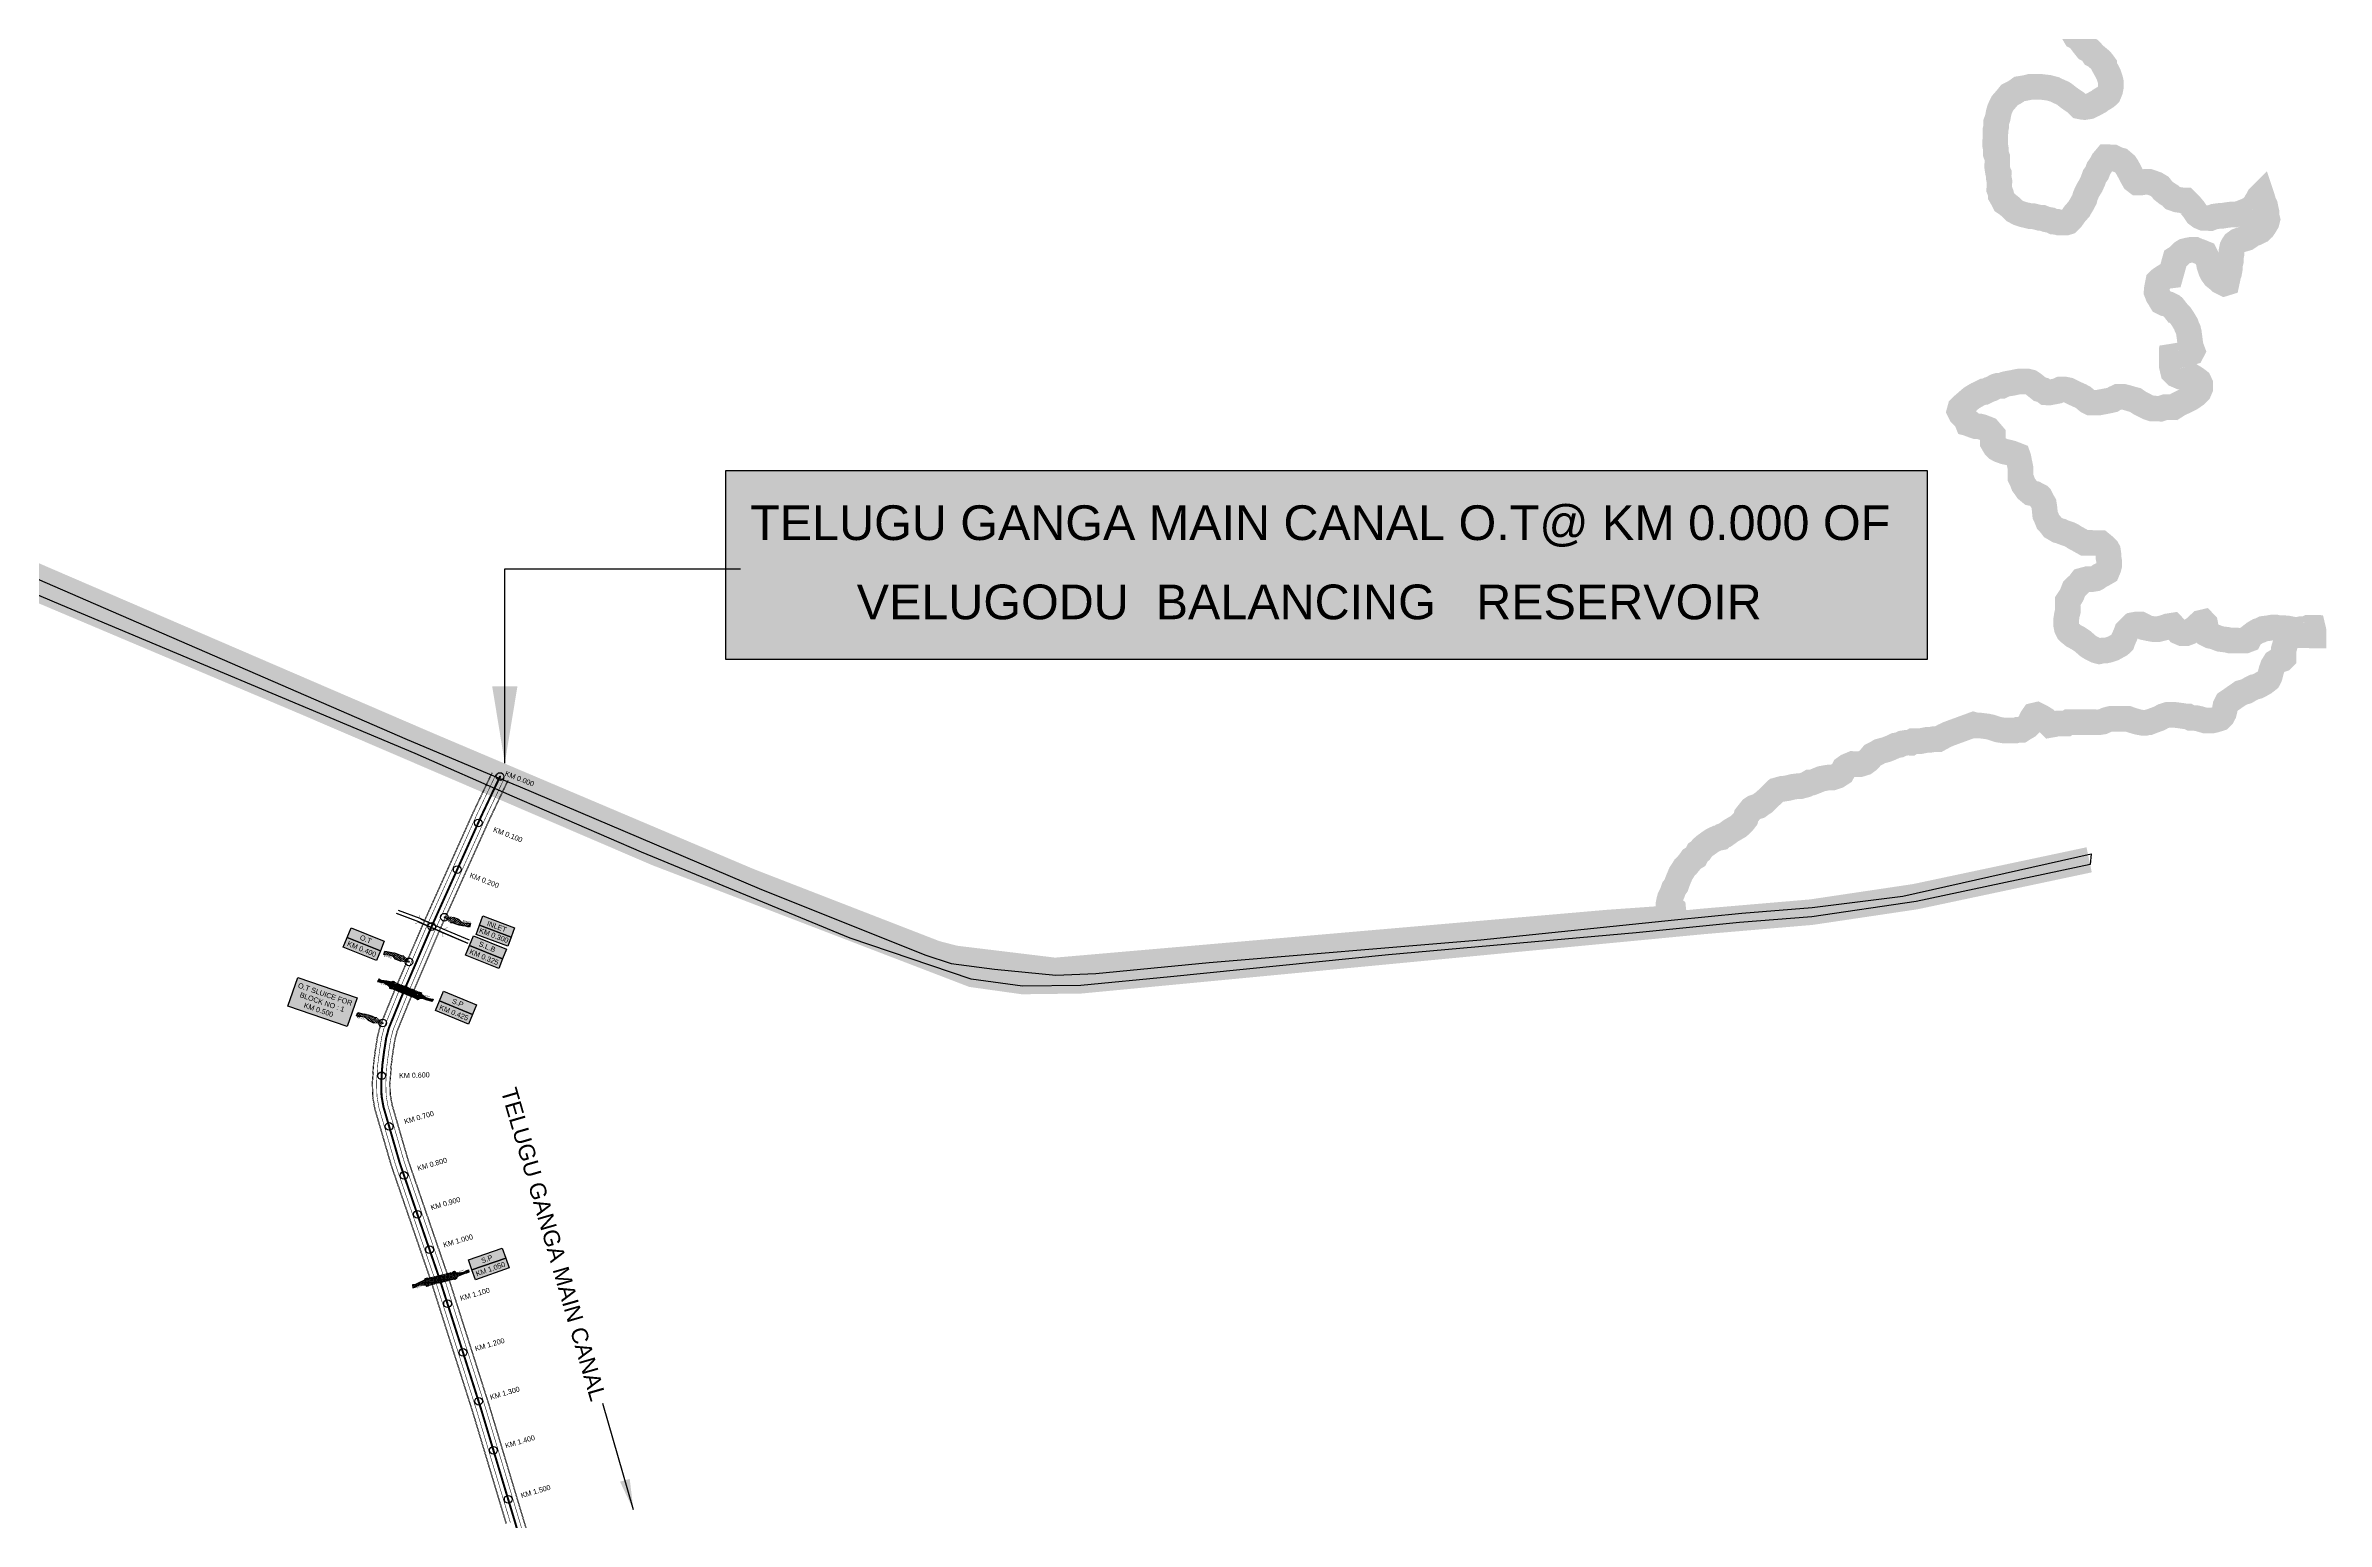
# Model space of a CAD drawing. Header units: inches. Extents: x 85036 to 260440, y 1649183 to 1742360.
# Drawn here: x 89490 to 93943, y 1733666 to 1736547 of the extents above; entities that cross this region are included whole.
import ezdxf

# ---------------------------------------------------------------- set-up
doc = ezdxf.new("R2010")
doc.units = ezdxf.units.IN
doc.header["$MEASUREMENT"] = 0
doc.header["$PDMODE"] = 32
doc.header["$PDSIZE"] = 15
doc.linetypes.add('ACAD_ISO02W100', pattern=[15, 12, -3])
for name, color, linetype in [('bed with', 5, 'Continuous'), ('cahnige', 7, 'Continuous'), ('canal', 1, 'Continuous'), ('CARTTRACK', 30, 'ACAD_ISO02W100'), ('CH Circle', 7, 'Continuous'), ('chainage', 7, 'Continuous'), ('Dam', 1, 'Continuous'), ('laying', 4, 'Continuous'), ('lining', 4, 'Continuous'), ('OT', 7, 'Continuous'), ('Reservoir', 140, 'Continuous'), ('ROAD', 6, 'Continuous'), ('SLB', 11, 'Continuous'), ('STREAM', 4, 'Continuous'), ('Stu coo', 3, 'Continuous'), ('top of bund', 1, 'Continuous'), ('UT', 173, 'ACAD_ISO02W100'), ('V', 6, 'Continuous'), ('ZSTU', 7, 'Continuous')]:
    doc.layers.add(name, color=color, linetype=linetype)
doc.styles.add('5mm', font='times.ttf', dxfattribs={"height": 3})
doc.styles.get("Standard").update_dxf_attribs({"font": 'arial.ttf'})
doc.dimstyles.get("Standard").update_dxf_attribs({"dimtxt": 0.18, "dimasz": 0.18, "dimexe": 0.18, "dimexo": 0.0625, "dimgap": 0.09, "dimtad": 0, "dimtih": 1, "dimtoh": 1, "dimdec": 4, "dimzin": 0, "dimdsep": 46, "dimtxsty": 'Standard', "dimcen": 0.09, "dimadec": 0, "dimazin": 0, "dimtfac": 1, "dimtdec": 4, "dimtofl": 0, "dimtmove": 0, "dimatfit": 3, "dimfxl": 1, "dimtolj": 1, "dimtzin": 0, "dimarcsym": 0})
pattern_1 = [(228.0128, (-362214.33102, -1526288.49251), (-7.999998232158, -9.0000013416072), [0.134536, -13.319088]), (184.9697, (-362214.42102, -1526288.592507), (12.0000010515176, 0.999991307007), [0.230868, -22.855925]), (132.5104, (-362214.65102, -1526288.61251), (9.9999907183468, -11.0000086738712), [0.162788, -16.116032]), (267.2737, (-362215.04102, -1526288.862507), (0.9999960177272, 20.0000002949735), [0.210238, -20.813558]), (292.8337, (-362215.05102, -1526289.072507), (-5.0000099054371, 11.9999964117778), [0.206155, -20.409373]), (357.2737, (-362214.97102, -1526289.262507), (-20.0000002949735, 0.9999960177272), [0.210238, -20.813558]), (37.6942, (-362214.761022, -1526289.272507), (-13.000007345618, -9.9999904051605), [0.278029, -27.524849]), (72.2553, (-362214.541022, -1526289.102507), (7.0000107627054, 21.9999962312392), [0.262488, -25.986321]), (121.4296, (-362214.46102, -1526288.852507), (-8.0000082341764, 12.9999950364926), [0.21095, -20.884073]), (175.2364, (-362214.57102, -1526288.67251), (11.0000009463196, -0.9999915326613), [0.240832, -11.800763]), (222.3974, (-362214.811022, -1526288.652507), (-12.0000073510732, -10.9999920820141), [0.311448, -30.833375]), (138.8141, (-362214.05102, -1526288.87251), (-7.0000029468057, 5.999997313343), [0.106301, -10.523844]), (171.4692, (-362214.13102, -1526288.802507), (12.9999982848151, -2.0000079100398), [0.202237, -20.021511]), (225, (-362214.331, -1526288.7725), (-1e-16, -1.00000030945), [0.141421, -1.272792]), (203.1986, (-362214.40102, -1526288.65251), (4.999999730667, 2.000001325265), [0.076158, -7.539615]), (291.8014, (-362214.47102, -1526288.6825), (-0.9999999105, 3.00000027301), [0.107703, -5.277462]), (30.9638, (-362214.43102, -1526288.7825), (2.999998022288, 2.00000248354), [0.174929, -5.656023]), (161.5651, (-362214.28102, -1526288.6925), (2.00000043459, -0.99999840322), [0.126491, -3.035787]), (16.3895, (-362215.05102, -1526288.682507), (10.000002198412, 2.999992709818), [0.1772, -17.542845]), (70.3462, (-362214.88102, -1526288.63251), (-3.9999952473717, -11.0000021356062), [0.148661, -14.717408]), (293.1986, (-362214.28102, -1526288.49251), (-2.000001325265, 4.999999730667), [0.152315, -7.463458]), (343.6105, (-362214.22102, -1526288.632507), (-10.000002198412, 2.999992709818), [0.1772, -17.542845]), (339.444, (-362215.05102, -1526289.30251), (-5.000001844542, 1.999995996422), [0.17088, -8.373124]), (294.7751, (-362214.89102, -1526289.36251), (-4.9999921892452, 11.000003421839), [0.143178, -14.174643]), (66.8014, (-362214.27102, -1526289.49251), (2.000001325265, 4.999999730667), [0.152315, -7.463458]), (17.354, (-362214.21102, -1526289.35251), (-13.0000020190968, -3.9999945022591), [0.167631, -16.595424]), (69.444, (-362214.76102, -1526289.49251), (-1.999995996422, -5.000001844542), [0.08544, -8.458564]), (101.3099, (-362214.33102, -1526289.4925), (-0.999997632162, 4.00000075223), [0.05099, -5.048029]), (165.9638, (-362214.34102, -1526289.4425), (3.00000054599, -0.99999805736), [0.206155, -3.91695]), (186.009, (-362214.54102, -1526289.392507), (9.999999750906, 0.9999993174818), [0.19105, -18.913923]), (303.6901, (-362214.43102, -1526288.8725), (-1.000001334507, 1.99999955777), [0.144222, -3.461329]), (353.1572, (-362214.351022, -1526288.992507), (16.9999993654786, -2.0000079979248), [0.251794, -24.927563]), (60.9454, (-362214.10102, -1526289.02251), (-4.000000027199, -7.0000003845697), [0.102956, -10.192674]), (90, (-362214.051, -1526288.9325), (-1, 1), [0.06, -0.94]), (120.2564, (-362214.56102, -1526289.36251), (3.9999948868027, -7.0000024558547), [0.138924, -13.75352]), (48.0128, (-362214.63102, -1526289.24251), (7.999998232158, 9.0000013416072), [0.269072, -13.184552]), (0, (-362214.451, -1526289.0425), (1, 1), [0.26, -0.74]), (325.3048, (-362214.19102, -1526289.04251), (-9.9999942589875, 7.0000086095945), [0.158114, -15.653274]), (254.0546, (-362214.06102, -1526289.13251), (-0.999999889296, -4.000000126652), [0.145602, -7.134508]), (207.646, (-362214.10102, -1526289.272507), (-18.9999958071796, -10.0000077131692), [0.237065, -23.469474]), (175.4261, (-362214.311022, -1526289.382507), (-13.0000005583121, 0.9999948011611), [0.250799, -24.829074])]
pattern_2 = [(0, (-362215.051, -1526289.4925), (1.25, 1.25), [1.25, -1.25])]
pattern_3 = [(228.0128, (-362243.17535, -1526336.432974), (-7.999998232158, -9.0000013416072), [0.134536, -13.319088]), (184.9697, (-362243.26535, -1526336.532974), (12.0000010515176, 0.999991307007), [0.230868, -22.855925]), (132.5104, (-362243.49535, -1526336.552974), (9.9999907183468, -11.0000086738712), [0.162788, -16.116032]), (267.2737, (-362243.88535, -1526336.802974), (0.9999960177272, 20.0000002949735), [0.210238, -20.813558]), (292.8337, (-362243.89535, -1526337.012974), (-5.0000099054371, 11.9999964117778), [0.206155, -20.409373]), (357.2737, (-362243.81535, -1526337.202974), (-20.0000002949735, 0.9999960177272), [0.210238, -20.813558]), (37.6942, (-362243.60535, -1526337.212974), (-13.000007345618, -9.9999904051605), [0.278029, -27.524849]), (72.2553, (-362243.38535, -1526337.042974), (7.0000107627054, 21.9999962312392), [0.262488, -25.986321]), (121.4296, (-362243.30535, -1526336.792974), (-8.0000082341764, 12.9999950364926), [0.21095, -20.884073]), (175.2364, (-362243.41535, -1526336.612974), (11.0000009463196, -0.9999915326613), [0.240832, -11.800763]), (222.3974, (-362243.65535, -1526336.592974), (-12.0000073510732, -10.9999920820141), [0.311448, -30.833375]), (138.8141, (-362242.89535, -1526336.81297), (-7.0000029468057, 5.999997313343), [0.106301, -10.523844]), (171.4692, (-362242.97535, -1526336.742974), (12.9999982848151, -2.0000079100398), [0.202237, -20.021511]), (225, (-362243.17535, -1526336.713), (-1e-16, -1.00000030945), [0.141421, -1.272792]), (203.1986, (-362243.24535, -1526336.59297), (4.999999730667, 2.000001325265), [0.076158, -7.539615]), (291.8014, (-362243.31535, -1526336.62297), (-0.9999999105, 3.00000027301), [0.107703, -5.277462]), (30.9638, (-362243.27535, -1526336.72297), (2.999998022288, 2.00000248354), [0.174929, -5.656023]), (161.5651, (-362243.12535, -1526336.63297), (2.00000043459, -0.99999840322), [0.126491, -3.035787]), (16.3895, (-362243.89535, -1526336.622974), (10.000002198412, 2.999992709818), [0.1772, -17.542845]), (70.3462, (-362243.72535, -1526336.572974), (-3.9999952473717, -11.0000021356062), [0.148661, -14.717408]), (293.1986, (-362243.12535, -1526336.43297), (-2.000001325265, 4.999999730667), [0.152315, -7.463458]), (343.6105, (-362243.06535, -1526336.572974), (-10.000002198412, 2.999992709818), [0.1772, -17.542845]), (339.444, (-362243.89535, -1526337.24297), (-5.000001844542, 1.999995996422), [0.17088, -8.373124]), (294.7751, (-362243.73535, -1526337.302974), (-4.9999921892452, 11.000003421839), [0.143178, -14.174643]), (66.8014, (-362243.11535, -1526337.43297), (2.000001325265, 4.999999730667), [0.152315, -7.463458]), (17.354, (-362243.05535, -1526337.292974), (-13.0000020190968, -3.9999945022591), [0.167631, -16.595424]), (69.444, (-362243.60535, -1526337.43297), (-1.999995996422, -5.000001844542), [0.08544, -8.458564]), (101.3099, (-362243.17535, -1526337.43297), (-0.999997632162, 4.00000075223), [0.05099, -5.048029]), (165.9638, (-362243.18535, -1526337.38297), (3.00000054599, -0.99999805736), [0.206155, -3.91695]), (186.009, (-362243.38535, -1526337.332974), (9.999999750906, 0.9999993174818), [0.19105, -18.913923]), (303.6901, (-362243.27535, -1526336.81297), (-1.000001334507, 1.99999955777), [0.144222, -3.461329]), (353.1572, (-362243.19535, -1526336.932974), (16.9999993654786, -2.0000079979248), [0.251794, -24.927563]), (60.9454, (-362242.94535, -1526336.96297), (-4.000000027199, -7.0000003845697), [0.102956, -10.192674]), (90, (-362242.8953, -1526336.873), (-1, 1), [0.06, -0.94]), (120.2564, (-362243.40535, -1526337.302974), (3.9999948868027, -7.0000024558547), [0.138924, -13.75352]), (48.0128, (-362243.47535, -1526337.182974), (7.999998232158, 9.0000013416072), [0.269072, -13.184552]), (0, (-362243.2953, -1526336.983), (1, 1), [0.26, -0.74]), (325.3048, (-362243.03535, -1526336.982974), (-9.9999942589875, 7.0000086095945), [0.158114, -15.653274]), (254.0546, (-362242.90535, -1526337.07297), (-0.999999889296, -4.000000126652), [0.145602, -7.134508]), (207.646, (-362242.94535, -1526337.212974), (-18.9999958071796, -10.0000077131692), [0.237065, -23.469474]), (175.4261, (-362243.15535, -1526337.322974), (-13.0000005583121, 0.9999948011611), [0.250799, -24.829074])]

# ---------------------------------------------------------------- blocks, each defined once
blk = doc.blocks.new('FGDFGDFG6YURT')
at = {"layer": 'ROAD', "color": 1, "linetype": 'Continuous', "lineweight": 25}
for points in [[(386103.5, 1482907.4, 0), (386134.5, 1482913, 0), (386162.3, 1482917.4, 0), (386187, 1482923.1, 0)], [(386104.2, 1482903.5, 0), (386135.2, 1482909.2, 0), (386163.1, 1482913.6, 0), (386187.9, 1482919.3, 0)], [(386104.3, 1482907.7, 0), (386135.3, 1482913.3, 0), (386163.2, 1482917.7, 0), (386188, 1482923.4, 0)]]:
    blk.add_polyline3d(points, dxfattribs=at)
at = {"layer": 'SLB'}
for points, const_width in [([(386134.6, 1482913.4), (386134.2, 1482913.4), (386130.6, 1482916.6)], 0.3), ([(386134.8, 1482908.7), (386134.5, 1482908.7), (386131.9, 1482904.6)], 0.3), ([(386134.6, 1482913.4), (386148.2, 1482915.4), (386161.8, 1482917.9)], 0.5), ([(386161.9, 1482914.1), (386148.3, 1482911.6), (386134.8, 1482908.7)], 0.5), ([(386162, 1482918.2), (386148.4, 1482915.7), (386134.9, 1482912.9)], 0.5), ([(386161.8, 1482917.9), (386162.2, 1482917.9), (386164.8, 1482922)], 0.3), ([(386161.9, 1482914.1), (386162.2, 1482914), (386165.9, 1482910.9)], 0.3)]:
    blk.add_lwpolyline(points, dxfattribs=dict(at, const_width=const_width))
blk = doc.blocks.new('A$C377B10CC')
at = {"layer": 'STREAM'}
h = blk.add_hatch(dxfattribs=at)
h.set_pattern_fill('DASH', color=256, scale=10, style=0)
h.set_pattern_definition(pattern_2)
h.paths.add_polyline_path([(-60.2, -34.7), (-54, -38.6), (-47.9, -42.7), (-22.3, -0.1), (-28.4, 4), (-34.5, 8)])
h = blk.add_hatch(dxfattribs=at)
h.set_pattern_fill('DASH', color=256, scale=10, style=0)
h.set_pattern_definition(pattern_2)
h.paths.add_polyline_path([(-21.1, 10.4), (-19.3, 15), (-16.2, 21.2), (-13.8, 26.1), (-11.8, 30.8), (-15.9, 33.3), (-17.5, 29), (-18.4, 24.9), (-21.4, 20), (-25.2, 15.7), (-29.9, 11.7), (-32.6, 7.4), (-28.1, 4.5), (-23.6, 1.5), (-21.1, 5.7)])
h = blk.add_hatch(dxfattribs=at)
h.set_pattern_fill('DASH', color=256, scale=10, style=0)
h.set_pattern_definition(pattern_2)
h.paths.add_polyline_path([(-57.7, -50.5), (-52.5, -46.4), (-49.9, -42.1), (-54.3, -39.1), (-58.8, -36.3), (-61.4, -40.5), (-63.6, -47.5), (-64.8, -50.6), (-68, -60.3), (-69.9, -62.9), (-71.7, -64.6), (-67.4, -68.4), (-64.9, -63), (-63.3, -57.9), (-61.9, -54.8), (-59.5, -52.2)])
at = {"layer": 'UT', "ltscale": 0.2}
h = blk.add_hatch(dxfattribs=at)
h.set_pattern_fill('GRAVEL', color=256, style=0)
h.set_pattern_definition(pattern_1)
h.paths.add_polyline_path([(-34.2, 8.5), (-32.6, 7.4), (-29.9, 11.7), (-31.7, 12.8)])
h = blk.add_hatch(dxfattribs=at)
h.set_pattern_fill('GRAVEL', color=256, style=0)
h.set_pattern_definition(pattern_1)
h.paths.add_polyline_path([(-23.6, 1.5), (-22, 0.4), (-19.4, 4.7), (-21.1, 5.7)])
h = blk.add_hatch(dxfattribs=at)
h.set_pattern_fill('GRAVEL', color=256, style=0)
h.set_pattern_definition(pattern_3)
h.paths.add_polyline_path([(-58.8, -36.3), (-60.5, -35.2), (-63.1, -39.5), (-61.4, -40.5)])
h = blk.add_hatch(dxfattribs=at)
h.set_pattern_fill('GRAVEL', color=256, style=0)
h.set_pattern_definition(pattern_3)
h.paths.add_polyline_path([(-48.2, -43.2), (-49.9, -42.2), (-52.5, -46.4), (-50.8, -47.5)])
at = {"layer": 'STREAM'}
for points in [[(-29.9, 11.7), (-25.2, 15.7), (-21.4, 20), (-18.4, 24.9), (-17.5, 29), (-15.9, 33.3), (-11.8, 30.8), (-13.8, 26.1), (-16.2, 21.2), (-19.3, 15), (-21.1, 10.4), (-21.1, 5.7)], [(-61.4, -40.5), (-63.6, -47.5), (-64.8, -50.6), (-68, -60.3), (-69.9, -62.9), (-71.7, -64.6), (-67.4, -68.4), (-64.9, -63), (-63.3, -57.9), (-61.9, -54.8), (-59.5, -52.2), (-57.7, -50.5), (-52.5, -46.4)]]:
    blk.add_lwpolyline(points, dxfattribs=at)
at = {"layer": 'UT', "ltscale": 0.2, "const_width": 0.5}
for points in [[(-60.5, -35.2), (-34.5, 8)], [(-48.2, -43.3), (-22.3, -0.1)], [(-34.6, 8), (-28.4, 4), (-22.3, -0.1)], [(-34.2, 8.5), (-31.7, 12.8)], [(-34.2, 8.5), (-28.1, 4.5), (-22, 0.4)], [(-32.6, 7.4), (-29.9, 11.7)], [(-31.7, 12.8), (-29.9, 11.7)], [(-23.6, 1.5), (-21.1, 5.7)], [(-22.3, -0.1), (-22, 0.4)], [(-22, 0.4), (-19.4, 4.7)], [(-21.1, 5.7), (-19.4, 4.7)], [(-63.1, -39.5), (-60.5, -35.2)], [(-63.1, -39.5), (-61.4, -40.5)], [(-61.4, -40.5), (-58.8, -36.3)], [(-60.5, -35.2), (-54.3, -39.1), (-48.2, -43.3)], [(-60.2, -34.7), (-54, -38.6), (-47.9, -42.8)], [(-52.5, -46.4), (-49.9, -42.1)], [(-50.8, -47.5), (-48.2, -43.2)], [(-52.5, -46.4), (-50.8, -47.5)]]:
    blk.add_lwpolyline(points, dxfattribs=at)
at = {"layer": 'cahnige', "style": '5mm'}
for p in [(-24.7, 17), (-60.9, -63.7)]:
    blk.add_text('Stream', height=2.5, rotation=71.1743, dxfattribs=at).set_placement(p)
blk = doc.blocks.new('VBVB')
at = {"layer": 'STREAM'}
h = blk.add_hatch(dxfattribs=at)
h.set_pattern_fill('DASH', color=256, scale=10, style=0)
h.set_pattern_definition([(0, (17867.8837, -28501.71), (1.25, 1.25), [1.25, -1.25])])
h.paths.add_polyline_path([(380096, 1497775), (380098.9, 1497780.2), (380100.4, 1497784.6), (380101.8, 1497788.8), (380103.8, 1497793.6), (380099.5, 1497795.9), (380098.5, 1497793.5), (380097.6, 1497789.6), (380097, 1497787.7), (380095.8, 1497784.7), (380093.9, 1497783), (380090.9, 1497780.8), (380086.6, 1497774), (380084.6, 1497765.2), (380084.1, 1497764.3), (380085.9, 1497763.2), (380086.6, 1497763.8), (380093.7, 1497769.3), (380094.5, 1497772.7)])
at = {"layer": 'OT', "const_width": 0.5}
blk.add_lwpolyline([(380084.6, 1497765.2), (380084.1, 1497764.3), (380083.5, 1497763.5), (380085.4, 1497762.3), (380085.9, 1497763.2), (380084.1, 1497764.3), (380085.9, 1497763.2), (380086.6, 1497763.8), (380093.7, 1497769.3), (380086.6, 1497763.8), (380085.9, 1497763.2), (380084.1, 1497764.3), (380084.6, 1497765.2), (380086.6, 1497774)], dxfattribs=at)
at = {"layer": 'STREAM'}
blk.add_lwpolyline([(380086.6, 1497774), (380090.9, 1497780.8), (380093.9, 1497783), (380095.8, 1497784.7), (380097, 1497787.7), (380097.6, 1497789.6), (380098.5, 1497793.5), (380099.5, 1497795.9), (380103.8, 1497793.6), (380101.8, 1497788.8), (380100.4, 1497784.6), (380098.9, 1497780.2), (380096, 1497775), (380094.5, 1497772.7), (380093.7, 1497769.3)], dxfattribs=at)
at = {"layer": 'cahnige', "style": '5mm'}
blk.add_text('Stream', height=2.5, rotation=71.1743, dxfattribs=at).set_placement((380095, 1497785.5))

msp = doc.modelspace()

# ---------------------------------------------------------------- hatches: boundary and pattern name
at = {"layer": 'V'}
for points in [[(90818.2, 1735718), (93163.8, 1735718), (93163.8, 1735348.9), (90818.2, 1735348.9)], [(89982.1, 1734728.2), (90097.8, 1734688.6), (90078.6, 1734632.4), (89962.8, 1734672)]]:
    msp.add_hatch(color=2, dxfattribs=at).paths.add_polyline_path(points)
at = {"layer": 'ZSTU'}
h = msp.add_hatch(color=135, dxfattribs=at)
h.set_gradient(color1=(141, 177, 78), color2=(107, 135, 59), one_color=1, tint=0.38, name='CYLINDER')
h.paths.add_polyline_path([(90143.3, 1734779.9), (90151, 1734798.9), (90086.4, 1734825.3), (90078.7, 1734806.4)])
h.paths.add_polyline_path([(90098.7, 1734800.9), (90125, 1734790.1), (90130.9, 1734804.5), (90104.6, 1734815.3)], flags=24)
h = msp.add_hatch(color=252, dxfattribs=at)
h.set_gradient(color1=(167, 88, 159), color2=(127, 67, 121), one_color=1, tint=0.38, name='CYLINDER')
h.paths.add_polyline_path([(90392, 1734788.9), (90398.7, 1734806.9), (90336.9, 1734830.1), (90330.1, 1734812.1)])
h.paths.add_polyline_path([(90331.9, 1734814.4), (90392.6, 1734791.6), (90398, 1734806), (90337.2, 1734828.8)], flags=24)
h = msp.add_hatch(color=135, dxfattribs=at)
h.set_gradient(color1=(141, 177, 78), color2=(107, 135, 59), one_color=1, tint=0.38, name='CYLINDER')
h.paths.add_polyline_path([(90398.7, 1734806.9), (90405.5, 1734824.9), (90343.7, 1734848.2), (90336.9, 1734830.1)])
h.paths.add_polyline_path([(90347.1, 1734828.4), (90388.9, 1734812.7), (90394.2, 1734826.7), (90352.4, 1734842.4)], flags=24)
h = msp.add_hatch(color=252, dxfattribs=at)
h.set_gradient(color1=(167, 88, 159), color2=(127, 67, 121), one_color=1, tint=0.38, name='CYLINDER')
h.paths.add_polyline_path([(90135.5, 1734761), (90143.3, 1734779.9), (90078.7, 1734806.4), (90070.9, 1734787.4)])
h.paths.add_polyline_path([(90074, 1734788.7), (90134.1, 1734764.1), (90139.9, 1734778.3), (90079.8, 1734802.9)], flags=24)
h = msp.add_hatch(color=252, dxfattribs=at)
h.set_gradient(color1=(167, 88, 159), color2=(127, 67, 121), one_color=1, tint=0.38, name='CYLINDER')
h.paths.add_polyline_path([(90374.3, 1734745.3), (90382.1, 1734764.2), (90317.4, 1734790.6), (90309.7, 1734771.7)])
h.paths.add_polyline_path([(90312.8, 1734773), (90372.9, 1734748.4), (90378.7, 1734762.6), (90318.6, 1734787.2)], flags=24)
h = msp.add_hatch(color=135, dxfattribs=at)
h.set_gradient(color1=(141, 177, 78), color2=(107, 135, 59), one_color=1, tint=0.38, name='CYLINDER')
h.paths.add_polyline_path([(90382.1, 1734764.2), (90389.8, 1734783.1), (90325.2, 1734809.6), (90317.4, 1734790.6)])
h.paths.add_polyline_path([(90330.6, 1734788.3), (90367, 1734773.4), (90372.9, 1734787.7), (90336.5, 1734802.6)], flags=24)
h = msp.add_hatch(color=252, dxfattribs=at)
h.set_gradient(color1=(167, 88, 159), color2=(127, 67, 121), one_color=1, tint=0.38, name='CYLINDER')
h.paths.add_polyline_path([(90315.6, 1734636.8), (90323.3, 1734655.8), (90258.7, 1734682.2), (90250.9, 1734663.3)])
h.paths.add_polyline_path([(90254, 1734664.6), (90314.1, 1734640), (90319.9, 1734654.2), (90259.8, 1734678.7)], flags=24)
h = msp.add_hatch(color=135, dxfattribs=at)
h.set_gradient(color1=(141, 177, 78), color2=(107, 135, 59), one_color=1, tint=0.38, name='CYLINDER')
h.paths.add_polyline_path([(90323.3, 1734655.8), (90331.1, 1734674.7), (90266.4, 1734701.1), (90258.7, 1734682.2)])
h.paths.add_polyline_path([(90278.7, 1734676.7), (90304.4, 1734666.3), (90310.2, 1734680.6), (90284.6, 1734691.1)], flags=24)
h = msp.add_hatch(color=135, dxfattribs=at)
h.set_gradient(color1=(141, 177, 78), color2=(107, 135, 59), one_color=1, tint=0.38, name='CYLINDER')
h.paths.add_polyline_path([(90388, 1734180.2), (90381.3, 1734199.5), (90315.4, 1734176.6), (90322.1, 1734157.2)])
h.paths.add_polyline_path([(90340.7, 1734166.4), (90366.9, 1734175.5), (90361.8, 1734190.2), (90335.6, 1734181.1)], flags=24)
h = msp.add_hatch(color=252, dxfattribs=at)
h.set_gradient(color1=(167, 88, 159), color2=(127, 67, 121), one_color=1, tint=0.38, name='CYLINDER')
h.paths.add_polyline_path([(90394.8, 1734160.9), (90388, 1734180.2), (90322.1, 1734157.2), (90328.9, 1734137.9)])
h.paths.add_polyline_path([(90330.3, 1734140.9), (90391.6, 1734162.3), (90386.6, 1734176.8), (90325.3, 1734155.4)], flags=24)

# ---------------------------------------------------------------- linework, layer by layer
at = {"layer": 'bed with', "const_width": 1}
for points in [[(90368.9, 1735124.3), (90332.5, 1735047.7), (90235.8, 1734832.7), (90180.6, 1734704.3), (90151.1, 1734631.7), (90145.9, 1734611.8), (90141.6, 1734584.5), (90138.2, 1734558.2), (90135.9, 1734522.3), (90136.7, 1734495.7), (90140.5, 1734473.6), (90172.6, 1734363.3), (90250.4, 1734136.9), (90330.7, 1733884.7), (90397.1, 1733664)], [(90385.1, 1735116.5), (90348.8, 1735040.1), (90252.3, 1734825.5), (90197.3, 1734697.4), (90168.2, 1734626), (90163.6, 1734608.1), (90159.4, 1734581.9), (90156.1, 1734556.5), (90153.9, 1734521.9), (90154.6, 1734497.5), (90158.1, 1734477.6), (90189.7, 1734368.7), (90267.5, 1734142.5), (90347.9, 1733890), (90414.3, 1733669.1), (90449.2, 1733551.4)]]:
    msp.add_lwpolyline(points, dxfattribs=at)
at = {"layer": 'canal', "color": 1, "const_width": 4}
msp.add_lwpolyline([(90377, 1735120.4), (90340.7, 1735043.9), (90244, 1734829.1), (90188.9, 1734700.8), (90159.7, 1734628.9), (90154.7, 1734610), (90150.5, 1734583.2), (90147.2, 1734557.4), (90144.9, 1734522.1), (90145.6, 1734496.6), (90149.3, 1734475.6), (90181.1, 1734366), (90258.9, 1734139.7), (90339.3, 1733887.4), (90405.7, 1733666.6), (90440.7, 1733548.2)], dxfattribs=at)
at = {"layer": 'CH Circle'}
for p in [(90377, 1735120.4), (90334.4, 1735029.9), (90293.3, 1734938.7), (90145.8, 1734536.2), (90160.4, 1734437.3), (90189.5, 1734341.6), (90215.7, 1734265.6), (90239.3, 1734196.6), (90274.4, 1734091.3), (90304.7, 1733996), (90335.1, 1733900.7), (90364.1, 1733805), (90392.9, 1733709.2)]:
    msp.add_point(p, dxfattribs=at)
at = {"layer": 'CH Circle', "color": 2}
for p in [(90243.4, 1734827.6), (90268.4, 1734845.8), (90199, 1734758.6), (90190.3, 1734704.1), (90147.9, 1734639.2), (90258.9, 1734138.8)]:
    msp.add_point(p, dxfattribs=at)
at = {"layer": 'Dam', "color": 6}
msp.add_lwpolyline([(89324.3, 1735570.6), (90195.3, 1735192.9), (90376.5, 1735116.8), (90416.2, 1735100.2), (90883.3, 1734901.6), (91206.8, 1734772.3), (91258.2, 1734755.5), (91342.5, 1734744.3), (91462.3, 1734732.8), (91540.2, 1734735.7), (91761.5, 1734757), (92292.5, 1734801.8), (92670.7, 1734840.4), (92801.9, 1734853.8), (92938.9, 1734864.9), (93116, 1734886.8), (93484, 1734969.6), (93482, 1734948.6), (93142.2, 1734876.6), (92938.6, 1734846.3), (92797.3, 1734835.2), (92595.7, 1734815), (92112.2, 1734772.6), (91686.1, 1734729.1), (91511.2, 1734712.3), (91396.9, 1734710.9), (91297.1, 1734724.8), (91060.7, 1734804.9), (90653.1, 1734972.9), (90400.9, 1735081.8), (90211.3, 1735165.3), (89519.4, 1735455.3), (88725.9, 1735791.4)], dxfattribs=at)
at = {"layer": 'lining', "const_width": 1}
for points in [[(90362.1, 1735127.5), (90325.7, 1735050.8), (90228.9, 1734835.7), (90173.7, 1734707.2), (90144, 1734634.1), (90138.6, 1734613.3), (90134.2, 1734585.6), (90130.7, 1734558.9), (90128.4, 1734522.4), (90129.2, 1734494.9), (90133.2, 1734471.9), (90165.4, 1734361), (90243.3, 1734134.5), (90323.5, 1733882.5), (90389.9, 1733661.8)], [(90391.9, 1735113.3), (90355.6, 1735037), (90259.1, 1734822.5), (90204.2, 1734694.5), (90175.4, 1734623.7), (90170.9, 1734606.6), (90166.8, 1734580.9), (90163.6, 1734555.8), (90161.4, 1734521.8), (90162.1, 1734498.3), (90165.4, 1734479.3), (90196.9, 1734371), (90274.6, 1734144.9), (90355.1, 1733892.3), (90421.5, 1733671.3), (90456.2, 1733554)]]:
    msp.add_lwpolyline(points, dxfattribs=at)
at = {"layer": 'Reservoir', "color": 4, "const_width": 50}
msp.add_lwpolyline([(93449.4, 1736572.5), (93453.7, 1736565.1), (93459.6, 1736562.1), (93468.4, 1736550.2), (93475.7, 1736541.2), (93481.6, 1736538.2), (93486, 1736533.7), (93489, 1736529.2), (93491.9, 1736527.7), (93500.8, 1736520.3), (93505.2, 1736515.8), (93509.6, 1736509.8), (93509.6, 1736506.8), (93515.4, 1736496.4), (93518.3, 1736490.5), (93521.2, 1736481.6), (93522.6, 1736475.6), (93522.5, 1736466.8), (93521, 1736459.4), (93517.9, 1736452), (93513.4, 1736447.7), (93501.4, 1736440.4), (93499.9, 1736438.9), (93489.4, 1736433.1), (93480.5, 1736428.8), (93471.5, 1736427.4), (93468.6, 1736427.5), (93461.1, 1736429), (93453.8, 1736436.5), (93440.5, 1736445.5), (93433.1, 1736451.5), (93428.7, 1736454.5), (93418.4, 1736459), (93412.5, 1736462), (93400.6, 1736465.1), (93387.2, 1736466.7), (93381.3, 1736466.8), (93376.8, 1736466.9), (93364.9, 1736467), (93360.4, 1736465.6), (93353, 1736464.2), (93344, 1736462.8), (93338, 1736458.4), (93333.5, 1736455.5), (93324.6, 1736451.1), (93320, 1736445.3), (93311, 1736435), (93307.9, 1736429.1), (93304.9, 1736421.8), (93303.3, 1736415.9), (93301.7, 1736407), (93298.7, 1736398.2), (93298.6, 1736389.3), (93297, 1736382), (93296.9, 1736370.2), (93296.8, 1736362.8), (93296.6, 1736352.5), (93298, 1736345.1), (93297.9, 1736336.2), (93300.8, 1736328.8), (93300.8, 1736322.9), (93300.7, 1736315.5), (93300.6, 1736309.6), (93302, 1736300.8), (93303.5, 1736297.8), (93303.4, 1736290.4), (93304.8, 1736283), (93304.7, 1736274.1), (93304.6, 1736266.7), (93307.5, 1736259.3), (93307.5, 1736254.8), (93311.8, 1736247.4), (93314.7, 1736241.4), (93319.2, 1736238.4), (93326.5, 1736232.5), (93333.9, 1736225), (93342.8, 1736220.5), (93351.6, 1736217.5), (93359, 1736215.9), (93365, 1736214.4), (93370.9, 1736214.4), (93382.8, 1736211.3), (93388.7, 1736211.2), (93396.1, 1736208.2), (93405, 1736206.6), (93410.9, 1736203.6), (93416.9, 1736203.5), (93421.3, 1736202), (93434.7, 1736201.8), (93439.2, 1736203.2), (93445.2, 1736209.1), (93451.2, 1736217.9), (93460.2, 1736228.2), (93461.8, 1736231.1), (93466.3, 1736238.5), (93470.9, 1736247.3), (93472.4, 1736253.2), (93475.5, 1736260.5), (93478.5, 1736266.4), (93483.1, 1736273.7), (93487.7, 1736283.9), (93490.8, 1736292.7), (93495.3, 1736298.6), (93498.4, 1736307.4), (93504.5, 1736316.2), (93507.5, 1736322.1), (93513.6, 1736329.4), (93516.5, 1736329.4), (93527, 1736329.2), (93535.8, 1736324.7), (93541.7, 1736323.2), (93550.5, 1736315.7), (93553.5, 1736311.3), (93559.3, 1736300.8), (93562.2, 1736294.9), (93568.1, 1736284.5), (93574, 1736280), (93579.9, 1736279.9), (93588.8, 1736281.3), (93597.7, 1736281.3), (93606.6, 1736278.2), (93611, 1736276.7), (93618.4, 1736272.2), (93624.2, 1736264.7), (93631.6, 1736258.8), (93639, 1736254.3), (93643.4, 1736249.8), (93652.2, 1736246.7), (93662.6, 1736245.2), (93668.5, 1736245.1), (93672.9, 1736240.7), (93677.3, 1736236.2), (93684.7, 1736227.2), (93690.5, 1736218.3), (93696.4, 1736213.8), (93703.7, 1736210.8), (93711.1, 1736210.8), (93717.1, 1736210.7), (93724.5, 1736213.6), (93734.8, 1736215), (93739.3, 1736215), (93748.1, 1736216.4), (93758.5, 1736217.8), (93765.9, 1736217.8), (93773.3, 1736219.2), (93780.7, 1736222.1), (93788.1, 1736225), (93794, 1736227.9), (93803, 1736235.2), (93805.9, 1736241.1), (93808.9, 1736245.6), (93811.9, 1736251.5), (93816.3, 1736255.9), (93817.8, 1736251.4), (93820.7, 1736241), (93823.6, 1736235.1), (93825.1, 1736227.6), (93826.6, 1736221.7), (93826.6, 1736214.2), (93828.1, 1736208.3), (93826.6, 1736202.3), (93822.2, 1736194.9), (93819.2, 1736190.5), (93814.7, 1736186.1), (93805.8, 1736181.8), (93798.3, 1736178.9), (93792.4, 1736174.5), (93787.9, 1736171.6), (93777.5, 1736168.7), (93770, 1736165.9), (93764.1, 1736161.5), (93761.1, 1736157), (93759.6, 1736154.1), (93758.1, 1736146.6), (93758.1, 1736140.7), (93756.6, 1736133.2), (93756.6, 1736125.8), (93755, 1736119.9), (93754.9, 1736112.5), (93753.4, 1736103.7), (93751.8, 1736099.3), (93750.3, 1736091.9), (93748.7, 1736084.5), (93744.2, 1736083.1), (93735.4, 1736087.6), (93732.4, 1736090.6), (93725.1, 1736096.5), (93720.7, 1736102.5), (93717.8, 1736108.4), (93714.8, 1736117.4), (93713.4, 1736126.4), (93710.5, 1736132.3), (93706.1, 1736141.2), (93698.7, 1736144.2), (93697.2, 1736144.3), (93686.9, 1736148.8), (93679.5, 1736148.8), (93672.1, 1736147.4), (93666.2, 1736145.9), (93661.7, 1736143), (93657.2, 1736138.6), (93652.7, 1736134.2), (93648.2, 1736131.3), (93639, 1736098.4), (93628.5, 1736097.1), (93619.5, 1736091.3), (93615, 1736086.9), (93613.5, 1736079.5), (93611.9, 1736070.6), (93611.8, 1736066.2), (93614.7, 1736058.8), (93617.6, 1736054.3), (93622, 1736046.9), (93627.9, 1736043.9), (93635.4, 1736042.3), (93641.3, 1736039.3), (93647.1, 1736031.8), (93648.6, 1736031.8), (93654.5, 1736024.3), (93658.9, 1736019.9), (93664.7, 1736010.9), (93669.1, 1736003.5), (93670.5, 1735999), (93673.4, 1735993.1), (93674.8, 1735987.2), (93676.2, 1735976.8), (93677.5, 1735966.4), (93678.9, 1735959), (93681.7, 1735951.6), (93680.2, 1735948.7), (93671.2, 1735945.8), (93657.9, 1735943), (93650.4, 1735941.6), (93641.5, 1735940.2), (93641.4, 1735934.3), (93641.3, 1735922.5), (93644.1, 1735910.6), (93650, 1735904.7), (93657.3, 1735901.6), (93663.3, 1735901.6), (93673.6, 1735901.5), (93681.1, 1735901.4), (93688.4, 1735896.9), (93694.3, 1735892.4), (93697.2, 1735886.4), (93697.2, 1735879), (93694.1, 1735871.7), (93688.1, 1735865.8), (93677.6, 1735858.6), (93671.6, 1735855.7), (93662.7, 1735851.4), (93653.8, 1735847), (93644.8, 1735841.2), (93635.9, 1735841.3), (93628.4, 1735841.4), (93619.4, 1735838.5), (93613.5, 1735838.6), (93606, 1735838.7), (93603, 1735838.7), (93594.1, 1735841.8), (93585.2, 1735846.3), (93579.3, 1735849.4), (93570.4, 1735855.4), (93564.5, 1735856.9), (93554.1, 1735860), (93548.2, 1735861.5), (93542.2, 1735861.6), (93536.2, 1735861.7), (93530.2, 1735858.8), (93525.7, 1735855.9), (93519.8, 1735854.5), (93512.4, 1735853.1), (93505, 1735851.7), (93497.6, 1735850.3), (93493.2, 1735850.3), (93482.8, 1735850.4), (93477, 1735853.4), (93468.2, 1735860.8), (93462.3, 1735863.8), (93452.1, 1735868.4), (93440.3, 1735874.4), (93432.9, 1735875.9), (93424, 1735876), (93418.1, 1735873.1), (93410.6, 1735871.7), (93403.1, 1735870.3), (93395.7, 1735870.4), (93389.8, 1735874.9), (93383.8, 1735876.4), (93376.4, 1735882.4), (93370.5, 1735887), (93366.1, 1735890), (93360.2, 1735891.5), (93349.7, 1735891.6), (93343.8, 1735891.7), (93336.3, 1735890.3), (93330.3, 1735888.9), (93321.4, 1735887.5), (93315.4, 1735886.1), (93309.4, 1735883.2), (93301.9, 1735883.3), (93297.5, 1735881.9), (93290, 1735877.5), (93285.5, 1735876.1), (93276.5, 1735871.7), (93273.5, 1735871.8), (93261.5, 1735866), (93254, 1735861.6), (93249.5, 1735858.7), (93234.5, 1735845.7), (93228.5, 1735839.9), (93226.9, 1735834), (93229.8, 1735828.1), (93234.3, 1735823.6), (93240.1, 1735817.7), (93243, 1735810.3), (93249, 1735808.8), (93250.5, 1735807.3), (93259.4, 1735804.2), (93265.3, 1735804.1), (93271.3, 1735802.6), (93283.1, 1735798), (93292, 1735787.6), (93291.8, 1735777.2), (93291.8, 1735772.7), (93296.2, 1735765.2), (93300.6, 1735760.7), (93306.5, 1735757.7), (93315.4, 1735754.6), (93322.8, 1735753.1), (93328.8, 1735751.5), (93340.6, 1735746.9), (93342.1, 1735742.5), (93343.5, 1735735), (93346.3, 1735721.6), (93346.1, 1735711.3), (93346.1, 1735703.8), (93349, 1735697.9), (93351.8, 1735690.4), (93356.2, 1735684.5), (93359.2, 1735680), (93366.5, 1735674), (93373.9, 1735672.4), (93382.8, 1735667.9), (93384.3, 1735666.4), (93387.2, 1735660.4), (93391.6, 1735652.9), (93392.9, 1735644), (93394.2, 1735630.7), (93397.1, 1735624.7), (93400, 1735617.3), (93404.4, 1735612.8), (93408.8, 1735606.9), (93419.2, 1735600.8), (93425.1, 1735599.3), (93428.1, 1735597.8), (93441.4, 1735593.2), (93447.3, 1735590.2), (93451.7, 1735587.2), (93457.6, 1735584.1), (93470.9, 1735576.6), (93473.9, 1735576.5), (93482.8, 1735576.4), (93496.1, 1735576.3), (93502.1, 1735576.2), (93509.4, 1735570.2), (93515.3, 1735564.2), (93516.8, 1735561.3), (93518.1, 1735552.4), (93518.1, 1735546.5), (93519.5, 1735539.1), (93519.4, 1735533.2), (93517.9, 1735527.3), (93514.8, 1735519.9), (93507.4, 1735515.6), (93501.4, 1735512.7), (93495.4, 1735508.3), (93492.5, 1735506.9), (93483.6, 1735505.5), (93476.1, 1735505.6), (93465.7, 1735502.8), (93461.2, 1735496.9), (93450.7, 1735486.7), (93446.1, 1735474.9), (93441.6, 1735467.6), (93438.6, 1735463.2), (93438.5, 1735457.2), (93438.4, 1735448.4), (93438.3, 1735442.5), (93436.7, 1735436.6), (93435.1, 1735426.2), (93435, 1735417.4), (93436.4, 1735410), (93439.3, 1735404), (93442.2, 1735401.1), (93449.6, 1735395.1), (93458.4, 1735390.5), (93462.8, 1735387.5), (93467.3, 1735384.5), (93477.5, 1735375.6), (93482, 1735372.6), (93487.9, 1735369.5), (93493.9, 1735366.5), (93499.9, 1735364.9), (93505.9, 1735366.3), (93511.9, 1735366.2), (93517.9, 1735367.6), (93526.8, 1735370.5), (93540.1, 1735377.8), (93544.6, 1735382.2), (93546, 1735386.6), (93547.5, 1735389.6), (93552.1, 1735399.9), (93553.6, 1735404.3), (93561.1, 1735411.6), (93565.6, 1735416), (93573.1, 1735417.4), (93580.5, 1735417.3), (93586.4, 1735414.3), (93589.3, 1735411.3), (93596.7, 1735409.7), (93605.6, 1735408.1), (93614.5, 1735408), (93620.4, 1735409.5), (93626.4, 1735410.9), (93633.9, 1735413.7), (93642.8, 1735415.1), (93647.2, 1735410.6), (93651.6, 1735406.2), (93654.5, 1735403.2), (93661.8, 1735400.1), (93669.3, 1735400.1), (93676.7, 1735402.9), (93682.7, 1735407.3), (93687.2, 1735410.2), (93693.2, 1735416), (93697.7, 1735420.4), (93703.7, 1735421.8), (93706.6, 1735418.8), (93708, 1735411.5), (93707.9, 1735404.1), (93710.7, 1735398.1), (93716.6, 1735395.1), (93724, 1735393.6), (93735.8, 1735389), (93749.1, 1735387.4), (93755, 1735385.9), (93763.9, 1735385.8), (93771.3, 1735385.7), (93778.7, 1735385.6), (93784.6, 1735385.6), (93792, 1735388.4), (93795, 1735394.3), (93802.5, 1735400.1), (93810, 1735404.5), (93814.4, 1735405.9), (93820.4, 1735408.8), (93830.8, 1735410.1), (93838.2, 1735411.5), (93844.2, 1735411.5), (93850.1, 1735409.9), (93856, 1735409.8), (93863.4, 1735409.8), (93866.4, 1735409.7), (93881.2, 1735406.6), (93887.1, 1735406.6), (93893.1, 1735408), (93902, 1735407.9), (93908, 1735410.7), (93916.9, 1735410.6), (93918.3, 1735404.7), (93918.2, 1735395.9), (93909.3, 1735396), (93903.4, 1735396), (93893, 1735396.2), (93881.1, 1735396.3), (93872.2, 1735396.4), (93867.7, 1735392), (93864.7, 1735386.2), (93863.1, 1735378.8), (93860, 1735368.5), (93859.9, 1735361.1), (93859.8, 1735352.3), (93856.8, 1735349.4), (93847.9, 1735346.5), (93843.4, 1735343.6), (93838.9, 1735336.3), (93835.8, 1735327.5), (93834.3, 1735321.6), (93832.7, 1735315.7), (93829.7, 1735309.8), (93822.3, 1735304), (93812, 1735298.1), (93809.1, 1735296.7), (93803.1, 1735295.3), (93794.2, 1735290.9), (93786.8, 1735286.6), (93776.4, 1735283.7), (93770.4, 1735279.4), (93765.9, 1735276.5), (93759.8, 1735272.1), (93749.3, 1735264.9), (93746.3, 1735259), (93744.7, 1735250.2), (93743.2, 1735244.3), (93740.1, 1735238.4), (93735.6, 1735234), (93726.6, 1735231.2), (93720.6, 1735229.8), (93717.6, 1735229.9), (93705.7, 1735230), (93695.2, 1735233.1), (93687.9, 1735234.7), (93679, 1735234.7), (93673.2, 1735237.7), (93668.8, 1735237.8), (93658.5, 1735239.3), (93646.8, 1735240.8), (93637.9, 1735240.9), (93633.5, 1735240.9), (93624.5, 1735238.1), (93617, 1735233.8), (93605.1, 1735229.5), (93597.6, 1735226.6), (93596.1, 1735226.6), (93590.1, 1735225.2), (93584.2, 1735225.3), (93575.3, 1735226.9), (93564.9, 1735229.9), (93556.1, 1735233), (93550.1, 1735233), (93539.7, 1735233.1), (93533.8, 1735233.2), (93523.4, 1735233.3), (93517.4, 1735231.9), (93513, 1735230.5), (93507, 1735227.6), (93498.1, 1735226.2), (93490.7, 1735226.3), (93477.3, 1735226.4), (93465.5, 1735226.5), (93458, 1735226.6), (93444.7, 1735226.7), (93440.3, 1735226.7), (93435.8, 1735223.8), (93428.4, 1735223.8), (93418, 1735223.9), (93412, 1735222.5), (93404.5, 1735221.2), (93400.1, 1735225.7), (93394.2, 1735231.7), (93386.8, 1735236.2), (93377.9, 1735240.7), (93372, 1735239.3), (93369, 1735234.9), (93367.4, 1735232), (93364.4, 1735223.1), (93359.9, 1735218.8), (93352.4, 1735214.4), (93347.9, 1735211.5), (93340.4, 1735211.6), (93336, 1735210.2), (93328.5, 1735210.3), (93319.6, 1735210.4), (93312.2, 1735210.5), (93301.8, 1735212.1), (93288.4, 1735216.7), (93281, 1735218.2), (93267.7, 1735219.9), (93260.2, 1735219.9), (93254.3, 1735221.5), (93204.7, 1735203.3), (93195.8, 1735199), (93185.3, 1735193.2), (93176.4, 1735193.3), (93169, 1735191.9), (93163, 1735192), (93149.6, 1735189.2), (93136.3, 1735189.3), (93131.8, 1735186.4), (93124.4, 1735186.5), (93115.4, 1735185.1), (93109.5, 1735182.2), (93102, 1735180.9), (93093, 1735176.5), (93085.6, 1735173.6), (93081.1, 1735172.2), (93070.7, 1735169.4), (93066.2, 1735166.5), (93057.2, 1735162.1), (93051.2, 1735154.8), (93048.2, 1735151.9), (93042.2, 1735147.5), (93037.7, 1735146.1), (93033.2, 1735144.7), (93022.8, 1735144.8), (93018.4, 1735144.9), (93007.9, 1735140.5), (93001.9, 1735136.2), (92997.4, 1735127.4), (92992.9, 1735124.5), (92988.4, 1735121.6), (92979.4, 1735118.7), (92973.5, 1735118.8), (92964.6, 1735117.4), (92957.1, 1735116), (92946.7, 1735111.7), (92939.2, 1735108.8), (92934.8, 1735108.9), (92927.3, 1735104.5), (92916.8, 1735101.7), (92912.4, 1735101.7), (92902, 1735100.4), (92896, 1735098.9), (92890, 1735097.5), (92881.1, 1735096.2), (92879.6, 1735096.2), (92869.2, 1735093.3), (92864.7, 1735089), (92858.7, 1735083.1), (92854.2, 1735078.7), (92849.7, 1735074.4), (92845.2, 1735070), (92840.7, 1735067.1), (92834.7, 1735062.7), (92825.7, 1735059.9), (92821.2, 1735057), (92815.2, 1735049.6), (92810.7, 1735043.8), (92809.2, 1735037.9), (92804.7, 1735032.1), (92800.2, 1735027.7), (92795.6, 1735023.3), (92788.2, 1735019), (92780.7, 1735014.6), (92774.7, 1735010.2), (92768.7, 1735005.9), (92764.2, 1735004.4), (92761.2, 1735001.5), (92753.8, 1735000.1), (92744.8, 1734995.8), (92740.3, 1734992.9), (92734.3, 1734988.5), (92728.3, 1734984.2), (92723.8, 1734979.8), (92720.7, 1734975.3), (92716.2, 1734972.4), (92711.6, 1734963.6), (92704.1, 1734959.2), (92701, 1734954.8), (92695, 1734947.4), (92690.4, 1734943), (92685.8, 1734935.6), (92682.8, 1734931.2), (92679.7, 1734923.8), (92676.7, 1734916.5), (92673.6, 1734907.7), (92669.1, 1734901.8), (92666.1, 1734893), (92661.6, 1734884.2), (92660, 1734878.4), (92658.5, 1734871), (92658.4, 1734868), (92667.9, 1734861.4), (92669.7, 1734844.4), (92539.6, 1734835.2), (91460.5, 1734741.7), (91265, 1734765.4), (91227.3, 1734775.2), (90863.1, 1734916.5), (90235.1, 1735182.6), (87465.6, 1736376.4)], dxfattribs=at)
at = {"layer": 'Stu coo', "color": 6, "const_width": 50}
msp.add_lwpolyline([(85453.2, 1739705.5), (85240, 1738516.1), (85061.1, 1737511.6), (85067.7, 1737449), (85082.7, 1737411.2), (85128.5, 1737351.5), (85158, 1737326.5), (85768.7, 1737064.8), (86623, 1736696.6), (87885.8, 1736158.5), (89998.9, 1735264.5), (90683.3, 1734970.6), (91299.5, 1734734), (91397.5, 1734720.3), (91510.7, 1734721.7), (92726.7, 1734837.6), (92937.6, 1734855.6), (93140.5, 1734885.8), (93480.1, 1734957.8)], dxfattribs=at)
at = {"layer": 'top of bund', "const_width": 1}
for points in [[(90360.8, 1735128.1), (90324.3, 1735051.5), (90227.6, 1734836.3), (90172.3, 1734707.8), (90142.5, 1734634.6), (90137.1, 1734613.6), (90132.7, 1734585.8), (90129.3, 1734559.1), (90126.9, 1734522.4), (90127.7, 1734494.8), (90131.7, 1734471.5), (90164, 1734360.5), (90241.8, 1734134), (90322.1, 1733882.1), (90388.4, 1733661.4)], [(90393.3, 1735112.7), (90357, 1735036.3), (90260.5, 1734821.9), (90205.6, 1734693.9), (90176.8, 1734623.2), (90172.4, 1734606.3), (90168.3, 1734580.7), (90165.1, 1734555.6), (90162.9, 1734521.8), (90163.6, 1734498.4), (90166.9, 1734479.7), (90198.3, 1734371.4), (90276, 1734145.4), (90356.5, 1733892.7), (90422.9, 1733671.7), (90457.7, 1733554.5)]]:
    msp.add_lwpolyline(points, dxfattribs=at)
at = {"layer": 'V', "color": 2}
for points in [[(90818.2, 1735718), (93163.8, 1735718), (93163.8, 1735348.9), (90818.2, 1735348.9)], [(89982.1, 1734728.2), (90097.8, 1734688.6), (90078.6, 1734632.4), (89962.8, 1734672)]]:
    msp.add_lwpolyline(points, close=True, dxfattribs=at)
at = {"layer": 'ZSTU', "color": 135}
for points in [[(90086.4, 1734825.3), (90151, 1734798.9), (90143.3, 1734779.9), (90078.7, 1734806.4)], [(90343.7, 1734848.2), (90405.5, 1734824.9), (90398.7, 1734806.9), (90336.9, 1734830.1)], [(90325.2, 1734809.6), (90389.8, 1734783.1), (90382.1, 1734764.2), (90317.4, 1734790.6)], [(90266.4, 1734701.1), (90331.1, 1734674.7), (90323.3, 1734655.8), (90258.7, 1734682.2)], [(90315.4, 1734176.6), (90381.3, 1734199.5), (90388, 1734180.2), (90322.1, 1734157.2)]]:
    msp.add_lwpolyline(points, close=True, dxfattribs=at)
at = {"layer": 'ZSTU', "color": 252}
for points in [[(90336.9, 1734830.1), (90398.7, 1734806.9), (90392, 1734788.9), (90330.1, 1734812.1)], [(90078.7, 1734806.4), (90143.3, 1734779.9), (90135.5, 1734761), (90070.9, 1734787.4)], [(90317.4, 1734790.6), (90382.1, 1734764.2), (90374.3, 1734745.3), (90309.7, 1734771.7)], [(90258.7, 1734682.2), (90323.3, 1734655.8), (90315.6, 1734636.8), (90250.9, 1734663.3)], [(90322.1, 1734157.2), (90388, 1734180.2), (90394.8, 1734160.9), (90328.9, 1734137.9)]]:
    msp.add_lwpolyline(points, close=True, dxfattribs=at)

# ---------------------------------------------------------------- block references
at = {"layer": 'CARTTRACK', "color": 3, "zscale": 1.439622273616309}
for p, xscale, yscale, rotation in [((-2127894.6, 1903392), 1.439622273106439, 1.439622273377609, 279.8940273823586), ((2302523.8, 1501776), 1.439622272870601, 1.439622273552231, 98.22753044664525), ((2302470.9, 1501655.9), 1.439622272870601, 1.439622273552231, 98.22753044664525)]:
    msp.add_blockref('VBVB', p, dxfattribs=dict(at, xscale=xscale, yscale=yscale, rotation=rotation))
at = {"layer": 'CARTTRACK', "color": 3}
for p, rotation in [((90216, 1734664.7), 279.095063902207), ((90302.7, 1734122.8), 314.8198213518169)]:
    msp.add_blockref('A$C377B10CC', p, dxfattribs=dict(at, rotation=rotation))
at = {"layer": 'laying', "color": 1, "linetype": 'ByBlock', "xscale": 1.760345254529178, "yscale": 1.76034525455907, "zscale": 1.760345254585044, "rotation": 146.6411785201873}
msp.add_blockref('FGDFGDFG6YURT', (2093433.1, 3541397.4), dxfattribs=at)

# ---------------------------------------------------------------- texts
at = {"layer": 'chainage', "color": 5}
for s, p in [('TELUGU GANGA MAIN CANAL O.T@ KM 0.000 OF ', (90865.5, 1735582.1)), ('VELUGODU  BALANCING   RESERVOIR', (91073.5, 1735427.4))]:
    msp.add_text(s, height=67.76, dxfattribs=at).set_placement(p)
at = {"layer": 'chainage', "color": 0}
for s, rotation, p in [('KM 0.000', 338.7142, (90385.5, 1735122.3)), ('KM 0.100', 338.7142, (90362.7, 1735013.2)), ('KM 0.200', 338.7142, (90316.7, 1734923.8)), ('KM 0.600', 1.7573, (90180, 1734531.3)), ('KM 0.700', 16.3507, (90191.4, 1734441.7)), ('KM 0.800', 16.3507, (90217.2, 1734350.4)), ('KM 0.900', 16.3507, (90243.2, 1734273.7)), ('KM 1.000', 16.3507, (90267.7, 1734200.9)), ('KM 1.100', 16.3507, (90300.6, 1734096.6)), ('KM 1.200', 16.3507, (90329.5, 1733998.3)), ('KM 1.300', 16.3507, (90359, 1733903.5)), ('KM 1.400', 16.3507, (90388.7, 1733808.8)), ('KM 1.500', 16.3507, (90419.2, 1733711.6))]:
    msp.add_text(s, height=10, rotation=rotation, dxfattribs=at).set_placement(p)
at = {"layer": 'chainage', "color": 1}
msp.add_text('TELUGU GANGA MAIN CANAL', height=31.655, rotation=286.1273, dxfattribs=at).set_placement((90378.3, 1734507.3))
at = {"layer": 'Stu coo', "color": 0}
for s, rotation, p in [('KM 0.300', 339.4176, (90335.2, 1734816.1)), ('INLET', 339.4176, (90350.4, 1734829.8)), ('KM 0.400', 337.748, (90077.4, 1734790.3)), ('O.T', 337.748, (90102.1, 1734802.5)), ('KM 0.325', 337.748, (90316.2, 1734774.6)), ('S.L.B', 337.748, (90334.1, 1734789.9)), ('S.P', 337.748, (90282.2, 1734678.3)), ('KM 0.425', 337.748, (90257.4, 1734666.1)), ('KM 1.050', 19.23, (90331.8, 1734144.4)), ('S.P', 19.23, (90342.3, 1734169.9))]:
    msp.add_text(s, height=10, rotation=rotation, dxfattribs=at).set_placement(p)
at = {"layer": 'Stu coo', "color": 1}
for s, p in [('O.T SLUICE FOR ', (89981.4, 1734708.6)), (' BLOCK NO : 1', (89981.1, 1734691.4)), ('KM 0.500', (89992.9, 1734669.8))]:
    msp.add_text(s, height=10, rotation=341.1045, dxfattribs=at).set_placement(p)

# ---------------------------------------------------------------- leaders
at = {"layer": 'chainage', "color": 1}
msp.add_leader([(90637.4, 1733688.8), (90577.5, 1733896.1)], dimstyle='Standard', override={"dimasz": 60, "dimgap": 0.09, "dimtad": 0}, dxfattribs=at)
at = {"layer": 'V', "color": 0}
msp.add_leader([(90386.3, 1735146.6), (90386.3, 1735525.6), (90846.6, 1735525.6)], dimstyle='Standard', override={"dimasz": 150, "dimgap": 0.09, "dimtad": 0}, dxfattribs=at)

doc.saveas('drawing.dxf')
